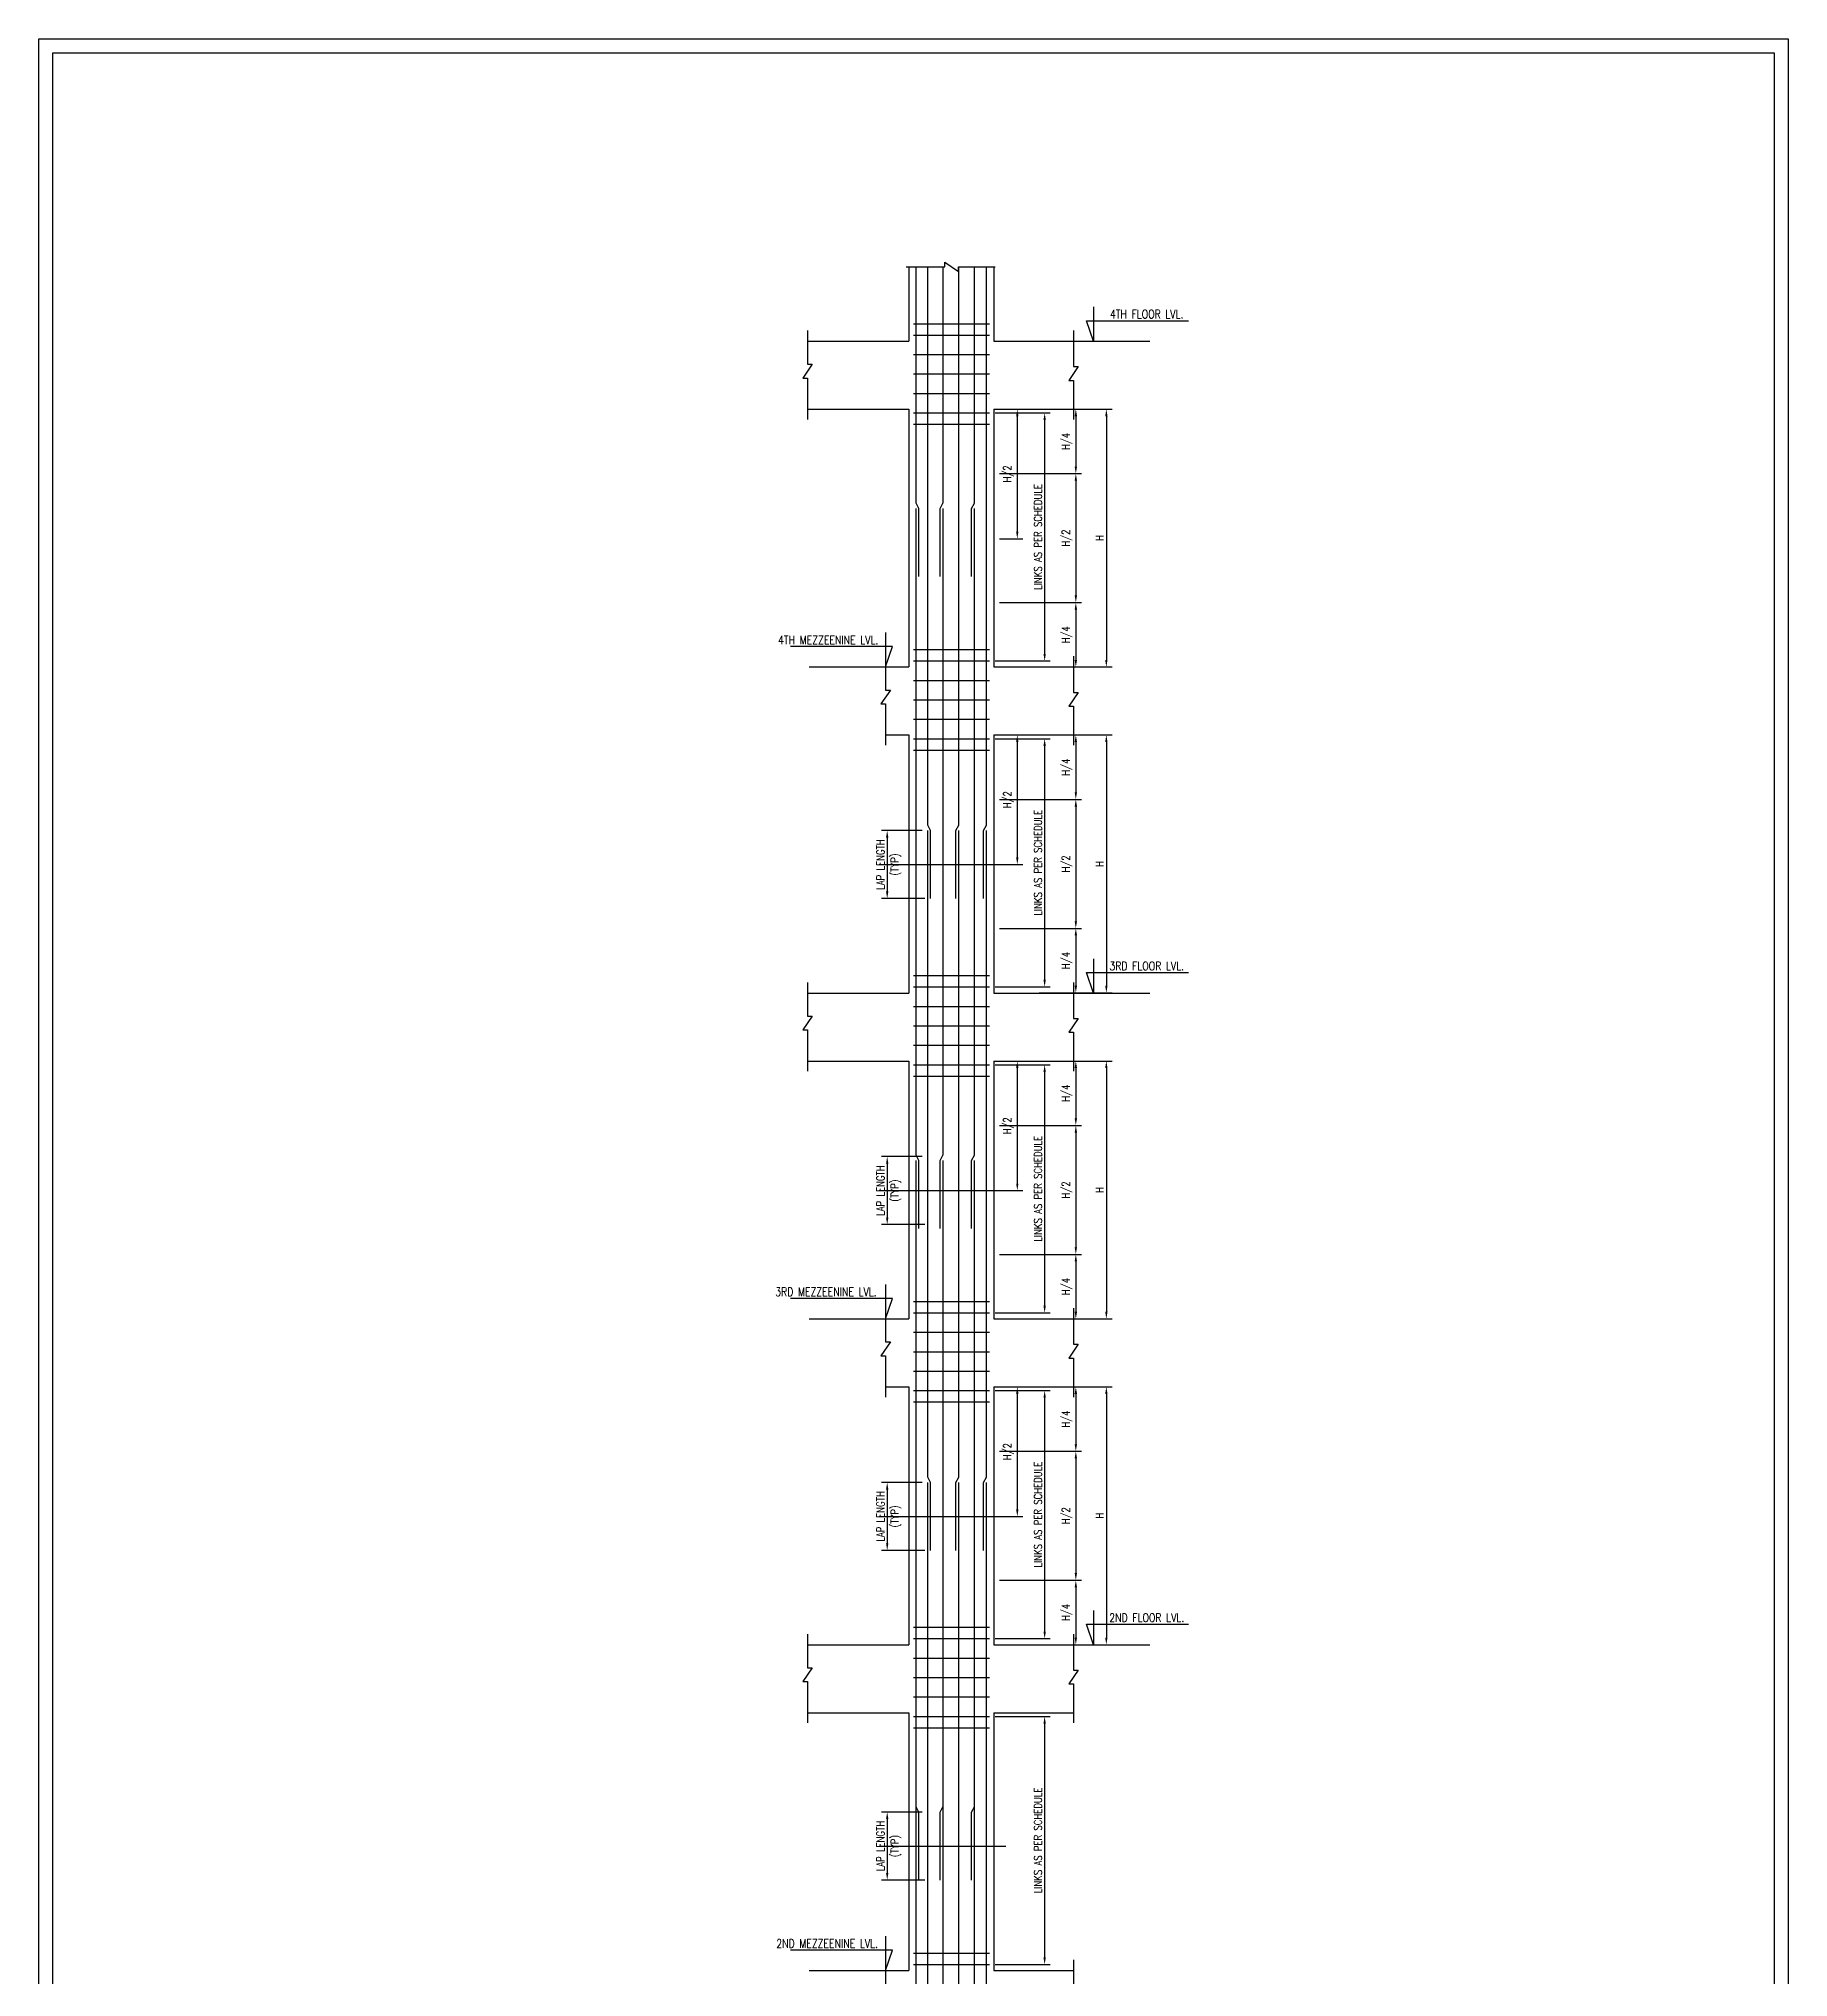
# Model space of a CAD drawing. Extents: x 455722 to 896904, y -439105 to -272741.
# Drawn here: x 835173 to 896904, y -379910 to -311494 of the extents above; entities that cross this region are included whole.
import ezdxf
from ezdxf.enums import TextEntityAlignment as Align
from ezdxf.lldxf.tags import DXFTag

# ---------------------------------------------------------------- set-up
doc = ezdxf.new("R2010")
doc.units = 0
doc.header["$LTSCALE"] = 500
doc.header["$MEASUREMENT"] = 0
doc.layers.get('DEFPOINTS').update_dxf_attribs({"color": 4})
for name, color, linetype in [('CEN', 8, 'CENTER'), ('DIM', 5, 'Continuous'), ('LINK', 2, 'Continuous'), ('S-CONCRET LINE', 4, 'Continuous'), ('S-REINFORCEMENT', 6, 'Continuous'), ('TXT1', 2, 'Continuous')]:
    doc.layers.add(name, color=color, linetype=linetype)
doc.styles.add('ROMAND', font='simplex.shx')
doc.styles.add('ROMANS', font='simplex.shx', dxfattribs={"width": 0.8, "height": 275, "bigfont": 'bigfont.shx'})
tags = doc.linetypes.add('CENTER', pattern=[2, 1.25, -0.25, 0.25, -0.25]).pattern_tags.tags
tags[10:11] = [DXFTag(74, 4), DXFTag(75, 0), DXFTag(340, '0'), DXFTag(46, 1.0), DXFTag(50, 0.0), DXFTag(44, 0.0), DXFTag(45, 0.0)]
tags[8:9] = [DXFTag(74, 4), DXFTag(75, 0), DXFTag(340, '0'), DXFTag(46, 1.0), DXFTag(50, 0.0), DXFTag(44, 0.0), DXFTag(45, 0.0)]
tags[6:7] = [DXFTag(74, 4), DXFTag(75, 0), DXFTag(340, '0'), DXFTag(46, 1.0), DXFTag(50, 0.0), DXFTag(44, 0.0), DXFTag(45, 0.0)]
tags[4:5] = [DXFTag(74, 4), DXFTag(75, 0), DXFTag(340, '0'), DXFTag(46, 1.0), DXFTag(50, 0.0), DXFTag(44, 0.0), DXFTag(45, 0.0)]
doc.dimstyles.new('dim25', dxfattribs={"dimtxt": 250, "dimasz": 250, "dimexe": 200, "dimexo": 200, "dimgap": 100, "dimtad": 1, "dimdec": 0, "dimlfac": 0.25, "dimzin": 0, "dimdsep": 46, "dimtxsty": 'ROMANS', "dimcen": 0, "dimclrd": 5, "dimclre": 5, "dimclrt": 4, "dimadec": 0, "dimazin": 0, "dimtfac": 1, "dimtdec": 0, "dimtix": 1, "dimtofl": 0, "dimtmove": 2, "dimatfit": 3, "dimfxl": 0, "dimtolj": 1, "dimtzin": 0, "dimlwd": -1, "dimlwe": -1, "dimarcsym": 0})

# ---------------------------------------------------------------- blocks, each defined once
blk = doc.blocks.new('*D419')
at = {"layer": 'DEFPOINTS', "color": 0}
for p in [(868718, -370707), (868718, -379460), (870666, -379460)]:
    blk.add_point(p, dxfattribs=at)
at = {"layer": 'DIM', "color": 5}
for p, q in [((868918, -370707), (870866, -370707)), ((870666, -370957), (870666, -379210)), ((868918, -379460), (870866, -379460))]:
    blk.add_line(p, q, dxfattribs=at)
for points in [[(870707, -370957), (870624, -370957), (870666, -370707)], [(870624, -379210), (870707, -379210), (870666, -379460)]]:
    blk.add_solid(points, dxfattribs=at)
at = {"layer": 'DIM', "color": 4, "insert": (870428, -375083), "char_height": 275, "attachment_point": 5, "rotation": 90, "style": 'ROMANS'}
blk.add_mtext('\\A1;LINKS AS PER SCHEDULE', dxfattribs=at)
blk = doc.blocks.new('*D420')
at = {"layer": 'DEFPOINTS', "color": 0}
for p in [(870276, -359073), (870276, -368173), (872843, -368173)]:
    blk.add_point(p, dxfattribs=at)
at = {"layer": 'DIM', "color": 5}
for p, q in [((870476, -359073), (873043, -359073)), ((872843, -359323), (872843, -367923)), ((870476, -368173), (873043, -368173))]:
    blk.add_line(p, q, dxfattribs=at)
for points in [[(872884, -359323), (872801, -359323), (872843, -359073)], [(872801, -367923), (872884, -367923), (872843, -368173)]]:
    blk.add_solid(points, dxfattribs=at)
at = {"layer": 'DIM', "color": 4, "insert": (872605, -363623), "char_height": 275, "attachment_point": 5, "rotation": 90, "style": 'ROMANS'}
blk.add_mtext('\\A1;H', dxfattribs=at)
blk = doc.blocks.new('*D421')
at = {"layer": 'DEFPOINTS', "color": 0}
for p in [(868718, -359207), (868718, -367960), (870666, -367960)]:
    blk.add_point(p, dxfattribs=at)
at = {"layer": 'DIM', "color": 5}
for p, q in [((868918, -359207), (870866, -359207)), ((870666, -359457), (870666, -367710)), ((868918, -367960), (870866, -367960))]:
    blk.add_line(p, q, dxfattribs=at)
for points in [[(870707, -359457), (870624, -359457), (870666, -359207)], [(870624, -367710), (870707, -367710), (870666, -367960)]]:
    blk.add_solid(points, dxfattribs=at)
at = {"layer": 'DIM', "color": 4, "insert": (870428, -363583), "char_height": 275, "attachment_point": 5, "rotation": 90, "style": 'ROMANS'}
blk.add_mtext('\\A1;LINKS AS PER SCHEDULE', dxfattribs=at)
blk = doc.blocks.new('*D422')
at = {"layer": 'DEFPOINTS', "color": 0}
for p in [(868870, -359073), (868870, -363646), (869701, -363646)]:
    blk.add_point(p, dxfattribs=at)
at = {"layer": 'DIM', "color": 5}
for p, q in [((869070, -359073), (869901, -359073)), ((869701, -359323), (869701, -363396)), ((869070, -363646), (869901, -363646))]:
    blk.add_line(p, q, dxfattribs=at)
for points in [[(869742, -359323), (869659, -359323), (869701, -359073)], [(869659, -363396), (869742, -363396), (869701, -363646)]]:
    blk.add_solid(points, dxfattribs=at)
at = {"layer": 'DIM', "color": 4, "insert": (869391, -361360), "char_height": 275, "attachment_point": 5, "rotation": 90, "style": 'ROMANS'}
blk.add_mtext('\\A1;H/2', dxfattribs=at)
blk = doc.blocks.new('*D423')
at = {"layer": 'DEFPOINTS', "color": 0}
for p in [(866542, -362446), (865110, -364846), (866642, -364846)]:
    blk.add_point(p, dxfattribs=at)
at = {"layer": 'DIM', "color": 5}
for p, q in [((866342, -362446), (864910, -362446)), ((865110, -362696), (865110, -364596)), ((866442, -364846), (864910, -364846))]:
    blk.add_line(p, q, dxfattribs=at)
for points in [[(865152, -362696), (865069, -362696), (865110, -362446)], [(865069, -364596), (865152, -364596), (865110, -364846)]]:
    blk.add_solid(points, dxfattribs=at)
at = {"layer": 'DIM', "color": 4, "char_height": 275, "attachment_point": 5, "rotation": 90, "style": 'ROMANS'}
for s, insert in [('\\A1;LAP LENGTH', (864873, -363646)), ('(TYP)', (865420, -363646))]:
    blk.add_mtext(s, dxfattribs=dict(at, insert=insert))
blk = doc.blocks.new('*D424')
at = {"layer": 'DEFPOINTS', "color": 0}
for p in [(871071, -359073), (868870, -361348), (871766, -361348)]:
    blk.add_point(p, dxfattribs=at)
at = {"layer": 'DIM', "color": 5}
for p, q in [((871271, -359073), (871966, -359073)), ((871766, -359323), (871766, -361098)), ((869070, -361348), (871966, -361348))]:
    blk.add_line(p, q, dxfattribs=at)
for points in [[(871808, -359323), (871725, -359323), (871766, -359073)], [(871725, -361098), (871808, -361098), (871766, -361348)]]:
    blk.add_solid(points, dxfattribs=at)
at = {"layer": 'DIM', "color": 4, "insert": (871457, -360211), "char_height": 275, "attachment_point": 5, "rotation": 90, "style": 'ROMANS'}
blk.add_mtext('\\A1;H/4', dxfattribs=at)
blk = doc.blocks.new('*D425')
at = {"layer": 'DEFPOINTS', "color": 0}
for p in [(868870, -361348), (868870, -365898), (871766, -365898)]:
    blk.add_point(p, dxfattribs=at)
at = {"layer": 'DIM', "color": 5}
for p, q in [((869070, -361348), (871966, -361348)), ((871766, -361598), (871766, -365648)), ((869070, -365898), (871966, -365898))]:
    blk.add_line(p, q, dxfattribs=at)
for points in [[(871808, -361598), (871725, -361598), (871766, -361348)], [(871725, -365648), (871808, -365648), (871766, -365898)]]:
    blk.add_solid(points, dxfattribs=at)
at = {"layer": 'DIM', "color": 4, "insert": (871457, -363623), "char_height": 275, "attachment_point": 5, "rotation": 90, "style": 'ROMANS'}
blk.add_mtext('\\A1;H/2', dxfattribs=at)
blk = doc.blocks.new('*D426')
at = {"layer": 'DEFPOINTS', "color": 0}
for p in [(868870, -365898), (871224, -368173), (871766, -368173)]:
    blk.add_point(p, dxfattribs=at)
at = {"layer": 'DIM', "color": 5}
for p, q in [((869070, -365898), (871966, -365898)), ((871766, -366148), (871766, -367923)), ((871424, -368173), (871966, -368173))]:
    blk.add_line(p, q, dxfattribs=at)
for points in [[(871808, -366148), (871725, -366148), (871766, -365898)], [(871725, -367923), (871808, -367923), (871766, -368173)]]:
    blk.add_solid(points, dxfattribs=at)
at = {"layer": 'DIM', "color": 4, "insert": (871457, -367036), "char_height": 275, "attachment_point": 5, "rotation": 90, "style": 'ROMANS'}
blk.add_mtext('\\A1;H/4', dxfattribs=at)
blk = doc.blocks.new('*D427')
at = {"layer": 'DEFPOINTS', "color": 0}
for p in [(870276, -347573), (870276, -356673), (872843, -356673)]:
    blk.add_point(p, dxfattribs=at)
at = {"layer": 'DIM', "color": 5}
for p, q in [((870476, -347573), (873043, -347573)), ((872843, -347823), (872843, -356423)), ((870476, -356673), (873043, -356673))]:
    blk.add_line(p, q, dxfattribs=at)
for points in [[(872884, -347823), (872801, -347823), (872843, -347573)], [(872801, -356423), (872884, -356423), (872843, -356673)]]:
    blk.add_solid(points, dxfattribs=at)
at = {"layer": 'DIM', "color": 4, "insert": (872605, -352123), "char_height": 275, "attachment_point": 5, "rotation": 90, "style": 'ROMANS'}
blk.add_mtext('\\A1;H', dxfattribs=at)
blk = doc.blocks.new('*D428')
at = {"layer": 'DEFPOINTS', "color": 0}
for p in [(868718, -347707), (868718, -356460), (870666, -356460)]:
    blk.add_point(p, dxfattribs=at)
at = {"layer": 'DIM', "color": 5}
for p, q in [((868918, -347707), (870866, -347707)), ((870666, -347957), (870666, -356210)), ((868918, -356460), (870866, -356460))]:
    blk.add_line(p, q, dxfattribs=at)
for points in [[(870707, -347957), (870624, -347957), (870666, -347707)], [(870624, -356210), (870707, -356210), (870666, -356460)]]:
    blk.add_solid(points, dxfattribs=at)
at = {"layer": 'DIM', "color": 4, "insert": (870428, -352083), "char_height": 275, "attachment_point": 5, "rotation": 90, "style": 'ROMANS'}
blk.add_mtext('\\A1;LINKS AS PER SCHEDULE', dxfattribs=at)
blk = doc.blocks.new('*D429')
at = {"layer": 'DEFPOINTS', "color": 0}
for p in [(868870, -347573), (868870, -352146), (869701, -352146)]:
    blk.add_point(p, dxfattribs=at)
at = {"layer": 'DIM', "color": 5}
for p, q in [((869070, -347573), (869901, -347573)), ((869701, -347823), (869701, -351896)), ((869070, -352146), (869901, -352146))]:
    blk.add_line(p, q, dxfattribs=at)
for points in [[(869742, -347823), (869659, -347823), (869701, -347573)], [(869659, -351896), (869742, -351896), (869701, -352146)]]:
    blk.add_solid(points, dxfattribs=at)
at = {"layer": 'DIM', "color": 4, "insert": (869391, -349860), "char_height": 275, "attachment_point": 5, "rotation": 90, "style": 'ROMANS'}
blk.add_mtext('\\A1;H/2', dxfattribs=at)
blk = doc.blocks.new('*D430')
at = {"layer": 'DEFPOINTS', "color": 0}
for p in [(866542, -350946), (865110, -353346), (866642, -353346)]:
    blk.add_point(p, dxfattribs=at)
at = {"layer": 'DIM', "color": 5}
for p, q in [((866342, -350946), (864910, -350946)), ((865110, -351196), (865110, -353096)), ((866442, -353346), (864910, -353346))]:
    blk.add_line(p, q, dxfattribs=at)
for points in [[(865152, -351196), (865069, -351196), (865110, -350946)], [(865069, -353096), (865152, -353096), (865110, -353346)]]:
    blk.add_solid(points, dxfattribs=at)
at = {"layer": 'DIM', "color": 4, "char_height": 275, "attachment_point": 5, "rotation": 90, "style": 'ROMANS'}
for s, insert in [('\\A1;LAP LENGTH', (864873, -352146)), ('(TYP)', (865420, -352146))]:
    blk.add_mtext(s, dxfattribs=dict(at, insert=insert))
blk = doc.blocks.new('*D431')
at = {"layer": 'DEFPOINTS', "color": 0}
for p in [(871071, -347573), (868870, -349848), (871766, -349848)]:
    blk.add_point(p, dxfattribs=at)
at = {"layer": 'DIM', "color": 5}
for p, q in [((871271, -347573), (871966, -347573)), ((871766, -347823), (871766, -349598)), ((869070, -349848), (871966, -349848))]:
    blk.add_line(p, q, dxfattribs=at)
for points in [[(871808, -347823), (871725, -347823), (871766, -347573)], [(871725, -349598), (871808, -349598), (871766, -349848)]]:
    blk.add_solid(points, dxfattribs=at)
at = {"layer": 'DIM', "color": 4, "insert": (871457, -348711), "char_height": 275, "attachment_point": 5, "rotation": 90, "style": 'ROMANS'}
blk.add_mtext('\\A1;H/4', dxfattribs=at)
blk = doc.blocks.new('*D432')
at = {"layer": 'DEFPOINTS', "color": 0}
for p in [(868870, -349848), (868870, -354398), (871766, -354398)]:
    blk.add_point(p, dxfattribs=at)
at = {"layer": 'DIM', "color": 5}
for p, q in [((869070, -349848), (871966, -349848)), ((871766, -350098), (871766, -354148)), ((869070, -354398), (871966, -354398))]:
    blk.add_line(p, q, dxfattribs=at)
for points in [[(871808, -350098), (871725, -350098), (871766, -349848)], [(871725, -354148), (871808, -354148), (871766, -354398)]]:
    blk.add_solid(points, dxfattribs=at)
at = {"layer": 'DIM', "color": 4, "insert": (871457, -352123), "char_height": 275, "attachment_point": 5, "rotation": 90, "style": 'ROMANS'}
blk.add_mtext('\\A1;H/2', dxfattribs=at)
blk = doc.blocks.new('*D433')
at = {"layer": 'DEFPOINTS', "color": 0}
for p in [(868870, -354398), (871224, -356673), (871766, -356673)]:
    blk.add_point(p, dxfattribs=at)
at = {"layer": 'DIM', "color": 5}
for p, q in [((869070, -354398), (871966, -354398)), ((871766, -354648), (871766, -356423)), ((871424, -356673), (871966, -356673))]:
    blk.add_line(p, q, dxfattribs=at)
for points in [[(871808, -354648), (871725, -354648), (871766, -354398)], [(871725, -356423), (871808, -356423), (871766, -356673)]]:
    blk.add_solid(points, dxfattribs=at)
at = {"layer": 'DIM', "color": 4, "insert": (871457, -355536), "char_height": 275, "attachment_point": 5, "rotation": 90, "style": 'ROMANS'}
blk.add_mtext('\\A1;H/4', dxfattribs=at)
blk = doc.blocks.new('*D434')
at = {"layer": 'DEFPOINTS', "color": 0}
for p in [(870276, -336066), (870276, -345166), (872843, -345166)]:
    blk.add_point(p, dxfattribs=at)
at = {"layer": 'DIM', "color": 5}
for p, q in [((870476, -336066), (873043, -336066)), ((872843, -336316), (872843, -344916)), ((870476, -345166), (873043, -345166))]:
    blk.add_line(p, q, dxfattribs=at)
for points in [[(872884, -336316), (872801, -336316), (872843, -336066)], [(872801, -344916), (872884, -344916), (872843, -345166)]]:
    blk.add_solid(points, dxfattribs=at)
at = {"layer": 'DIM', "color": 4, "insert": (872605, -340616), "char_height": 275, "attachment_point": 5, "rotation": 90, "style": 'ROMANS'}
blk.add_mtext('\\A1;H', dxfattribs=at)
blk = doc.blocks.new('*D435')
at = {"layer": 'DEFPOINTS', "color": 0}
for p in [(868718, -336200), (868718, -344953), (870666, -344953)]:
    blk.add_point(p, dxfattribs=at)
at = {"layer": 'DIM', "color": 5}
for p, q in [((868918, -336200), (870866, -336200)), ((870666, -336450), (870666, -344703)), ((868918, -344953), (870866, -344953))]:
    blk.add_line(p, q, dxfattribs=at)
for points in [[(870707, -336450), (870624, -336450), (870666, -336200)], [(870624, -344703), (870707, -344703), (870666, -344953)]]:
    blk.add_solid(points, dxfattribs=at)
at = {"layer": 'DIM', "color": 4, "insert": (870428, -340576), "char_height": 275, "attachment_point": 5, "rotation": 90, "style": 'ROMANS'}
blk.add_mtext('\\A1;LINKS AS PER SCHEDULE', dxfattribs=at)
blk = doc.blocks.new('*D436')
at = {"layer": 'DEFPOINTS', "color": 0}
for p in [(868870, -336066), (868870, -340638), (869701, -340638)]:
    blk.add_point(p, dxfattribs=at)
at = {"layer": 'DIM', "color": 5}
for p, q in [((869070, -336066), (869901, -336066)), ((869701, -336316), (869701, -340388)), ((869070, -340638), (869901, -340638))]:
    blk.add_line(p, q, dxfattribs=at)
for points in [[(869742, -336316), (869659, -336316), (869701, -336066)], [(869659, -340388), (869742, -340388), (869701, -340638)]]:
    blk.add_solid(points, dxfattribs=at)
at = {"layer": 'DIM', "color": 4, "insert": (869391, -338352), "char_height": 275, "attachment_point": 5, "rotation": 90, "style": 'ROMANS'}
blk.add_mtext('\\A1;H/2', dxfattribs=at)
blk = doc.blocks.new('*D437')
at = {"layer": 'DEFPOINTS', "color": 0}
for p in [(866542, -339438), (865110, -341838), (866642, -341838)]:
    blk.add_point(p, dxfattribs=at)
at = {"layer": 'DIM', "color": 5}
for p, q in [((866342, -339438), (864910, -339438)), ((865110, -339688), (865110, -341588)), ((866442, -341838), (864910, -341838))]:
    blk.add_line(p, q, dxfattribs=at)
for points in [[(865152, -339688), (865069, -339688), (865110, -339438)], [(865069, -341588), (865152, -341588), (865110, -341838)]]:
    blk.add_solid(points, dxfattribs=at)
at = {"layer": 'DIM', "color": 4, "char_height": 275, "attachment_point": 5, "rotation": 90, "style": 'ROMANS'}
for s, insert in [('\\A1;LAP LENGTH', (864873, -340638)), ('(TYP)', (865420, -340638))]:
    blk.add_mtext(s, dxfattribs=dict(at, insert=insert))
blk = doc.blocks.new('*D438')
at = {"layer": 'DEFPOINTS', "color": 0}
for p in [(871071, -336066), (868870, -338341), (871766, -338341)]:
    blk.add_point(p, dxfattribs=at)
at = {"layer": 'DIM', "color": 5}
for p, q in [((871271, -336066), (871966, -336066)), ((871766, -336316), (871766, -338091)), ((869070, -338341), (871966, -338341))]:
    blk.add_line(p, q, dxfattribs=at)
for points in [[(871808, -336316), (871725, -336316), (871766, -336066)], [(871725, -338091), (871808, -338091), (871766, -338341)]]:
    blk.add_solid(points, dxfattribs=at)
at = {"layer": 'DIM', "color": 4, "insert": (871457, -337204), "char_height": 275, "attachment_point": 5, "rotation": 90, "style": 'ROMANS'}
blk.add_mtext('\\A1;H/4', dxfattribs=at)
blk = doc.blocks.new('*D439')
at = {"layer": 'DEFPOINTS', "color": 0}
for p in [(868870, -338341), (868870, -342891), (871766, -342891)]:
    blk.add_point(p, dxfattribs=at)
at = {"layer": 'DIM', "color": 5}
for p, q in [((869070, -338341), (871966, -338341)), ((871766, -338591), (871766, -342641)), ((869070, -342891), (871966, -342891))]:
    blk.add_line(p, q, dxfattribs=at)
for points in [[(871808, -338591), (871725, -338591), (871766, -338341)], [(871725, -342641), (871808, -342641), (871766, -342891)]]:
    blk.add_solid(points, dxfattribs=at)
at = {"layer": 'DIM', "color": 4, "insert": (871457, -340616), "char_height": 275, "attachment_point": 5, "rotation": 90, "style": 'ROMANS'}
blk.add_mtext('\\A1;H/2', dxfattribs=at)
blk = doc.blocks.new('*D440')
at = {"layer": 'DEFPOINTS', "color": 0}
for p in [(868870, -342891), (871224, -345166), (871766, -345166)]:
    blk.add_point(p, dxfattribs=at)
at = {"layer": 'DIM', "color": 5}
for p, q in [((869070, -342891), (871966, -342891)), ((871766, -343141), (871766, -344916)), ((871424, -345166), (871966, -345166))]:
    blk.add_line(p, q, dxfattribs=at)
for points in [[(871808, -343141), (871725, -343141), (871766, -342891)], [(871725, -344916), (871808, -344916), (871766, -345166)]]:
    blk.add_solid(points, dxfattribs=at)
at = {"layer": 'DIM', "color": 4, "insert": (871457, -344029), "char_height": 275, "attachment_point": 5, "rotation": 90, "style": 'ROMANS'}
blk.add_mtext('\\A1;H/4', dxfattribs=at)
blk = doc.blocks.new('*D441')
at = {"layer": 'DEFPOINTS', "color": 0}
for p in [(870276, -324566), (870276, -333666), (872843, -333666)]:
    blk.add_point(p, dxfattribs=at)
at = {"layer": 'DIM', "color": 5}
for p, q in [((870476, -324566), (873043, -324566)), ((872843, -324816), (872843, -333416)), ((870476, -333666), (873043, -333666))]:
    blk.add_line(p, q, dxfattribs=at)
for points in [[(872884, -324816), (872801, -324816), (872843, -324566)], [(872801, -333416), (872884, -333416), (872843, -333666)]]:
    blk.add_solid(points, dxfattribs=at)
at = {"layer": 'DIM', "color": 4, "insert": (872605, -329116), "char_height": 275, "attachment_point": 5, "rotation": 90, "style": 'ROMANS'}
blk.add_mtext('\\A1;H', dxfattribs=at)
blk = doc.blocks.new('*D442')
at = {"layer": 'DEFPOINTS', "color": 0}
for p in [(868718, -324700), (868718, -333453), (870666, -333453)]:
    blk.add_point(p, dxfattribs=at)
at = {"layer": 'DIM', "color": 5}
for p, q in [((868918, -324700), (870866, -324700)), ((870666, -324950), (870666, -333203)), ((868918, -333453), (870866, -333453))]:
    blk.add_line(p, q, dxfattribs=at)
for points in [[(870707, -324950), (870624, -324950), (870666, -324700)], [(870624, -333203), (870707, -333203), (870666, -333453)]]:
    blk.add_solid(points, dxfattribs=at)
at = {"layer": 'DIM', "color": 4, "insert": (870428, -329076), "char_height": 275, "attachment_point": 5, "rotation": 90, "style": 'ROMANS'}
blk.add_mtext('\\A1;LINKS AS PER SCHEDULE', dxfattribs=at)
blk = doc.blocks.new('*D443')
at = {"layer": 'DEFPOINTS', "color": 0}
for p in [(868870, -324566), (868870, -329138), (869701, -329138)]:
    blk.add_point(p, dxfattribs=at)
at = {"layer": 'DIM', "color": 5}
for p, q in [((869070, -324566), (869901, -324566)), ((869701, -324816), (869701, -328888)), ((869070, -329138), (869901, -329138))]:
    blk.add_line(p, q, dxfattribs=at)
for points in [[(869742, -324816), (869659, -324816), (869701, -324566)], [(869659, -328888), (869742, -328888), (869701, -329138)]]:
    blk.add_solid(points, dxfattribs=at)
at = {"layer": 'DIM', "color": 4, "insert": (869391, -326852), "char_height": 275, "attachment_point": 5, "rotation": 90, "style": 'ROMANS'}
blk.add_mtext('\\A1;H/2', dxfattribs=at)
blk = doc.blocks.new('*D444')
at = {"layer": 'DEFPOINTS', "color": 0}
for p in [(871071, -324566), (868870, -326841), (871766, -326841)]:
    blk.add_point(p, dxfattribs=at)
at = {"layer": 'DIM', "color": 5}
for p, q in [((871271, -324566), (871966, -324566)), ((871766, -324816), (871766, -326591)), ((869070, -326841), (871966, -326841))]:
    blk.add_line(p, q, dxfattribs=at)
for points in [[(871808, -324816), (871725, -324816), (871766, -324566)], [(871725, -326591), (871808, -326591), (871766, -326841)]]:
    blk.add_solid(points, dxfattribs=at)
at = {"layer": 'DIM', "color": 4, "insert": (871457, -325704), "char_height": 275, "attachment_point": 5, "rotation": 90, "style": 'ROMANS'}
blk.add_mtext('\\A1;H/4', dxfattribs=at)
blk = doc.blocks.new('*D445')
at = {"layer": 'DEFPOINTS', "color": 0}
for p in [(868870, -326841), (868870, -331391), (871766, -331391)]:
    blk.add_point(p, dxfattribs=at)
at = {"layer": 'DIM', "color": 5}
for p, q in [((869070, -326841), (871966, -326841)), ((871766, -327091), (871766, -331141)), ((869070, -331391), (871966, -331391))]:
    blk.add_line(p, q, dxfattribs=at)
for points in [[(871808, -327091), (871725, -327091), (871766, -326841)], [(871725, -331141), (871808, -331141), (871766, -331391)]]:
    blk.add_solid(points, dxfattribs=at)
at = {"layer": 'DIM', "color": 4, "insert": (871457, -329116), "char_height": 275, "attachment_point": 5, "rotation": 90, "style": 'ROMANS'}
blk.add_mtext('\\A1;H/2', dxfattribs=at)
blk = doc.blocks.new('*D446')
at = {"layer": 'DEFPOINTS', "color": 0}
for p in [(868870, -331391), (871224, -333666), (871766, -333666)]:
    blk.add_point(p, dxfattribs=at)
at = {"layer": 'DIM', "color": 5}
for p, q in [((869070, -331391), (871966, -331391)), ((871766, -331641), (871766, -333416)), ((871424, -333666), (871966, -333666))]:
    blk.add_line(p, q, dxfattribs=at)
for points in [[(871808, -331641), (871725, -331641), (871766, -331391)], [(871725, -333416), (871808, -333416), (871766, -333666)]]:
    blk.add_solid(points, dxfattribs=at)
at = {"layer": 'DIM', "color": 4, "insert": (871457, -332529), "char_height": 275, "attachment_point": 5, "rotation": 90, "style": 'ROMANS'}
blk.add_mtext('\\A1;H/4', dxfattribs=at)
blk = doc.blocks.new('*D447')
at = {"layer": 'DEFPOINTS', "color": 0}
for p in [(866542, -374079), (865110, -376479), (866642, -376479)]:
    blk.add_point(p, dxfattribs=at)
at = {"layer": 'DIM', "color": 5}
for p, q in [((866342, -374079), (864910, -374079)), ((865110, -374329), (865110, -376229)), ((866442, -376479), (864910, -376479))]:
    blk.add_line(p, q, dxfattribs=at)
for points in [[(865152, -374329), (865069, -374329), (865110, -374079)], [(865069, -376229), (865152, -376229), (865110, -376479)]]:
    blk.add_solid(points, dxfattribs=at)
at = {"layer": 'DIM', "color": 4, "char_height": 275, "attachment_point": 5, "rotation": 90, "style": 'ROMANS'}
for s, insert in [('\\A1;LAP LENGTH', (864873, -375279)), ('(TYP)', (865420, -375279))]:
    blk.add_mtext(s, dxfattribs=dict(at, insert=insert))

msp = doc.modelspace()

# ---------------------------------------------------------------- linework, layer by layer
at = {"color": 1}
for points in [[(835172.5, -311494), (896903.5, -311494), (896903.5, -439104.5), (835172.5, -439104.5)], [(835672.5, -311994), (896403.5, -311994), (896403.5, -438604.5), (835672.5, -438604.5)]]:
    msp.add_lwpolyline(points, close=True, dxfattribs=at)
at = {"layer": 'CEN'}
for p, q in [((864825.503, -340638.389), (869295.503, -340638.389)), ((864825.503, -352145.631), (869295.503, -352145.631)), ((864825.503, -363645.631), (869295.503, -363645.631)), ((864825.503, -375279.015), (869295.503, -375279.015))]:
    msp.add_line(p, q, dxfattribs=at)
at = {"layer": 'DIM', "color": 3, "linetype": 'Continuous'}
for p, q in [((871681.302, -322166.139), (874379.501, -322166.139)), ((862356.317, -333666.139), (865054.517, -333666.139)), ((871681.302, -345173.381), (874379.501, -345173.381)), ((862356.317, -356673.381), (865054.517, -356673.381)), ((871681.302, -368173.381), (874379.501, -368173.381)), ((862356.317, -379673.381), (865054.517, -379673.381))]:
    msp.add_line(p, q, dxfattribs=at)
at = {"layer": 'DIM'}
msp.add_lwpolyline([(865782.844, -319547.357), (867140.807, -319547.357), (867140.807, -319380.993), (867627.624, -319713.721), (867627.624, -319547.357), (868921.532, -319547.357)], dxfattribs=at)
at = {"layer": 'DIM', "color": 8}
for points in [[(862298.728, -321789.174), (862298.728, -322982.232), (862465.092, -322982.232), (862132.363, -323469.048), (862298.728, -323469.048), (862298.728, -324927.862)], [(871681.302, -321789.174), (871681.302, -323064.685), (871847.666, -323064.685), (871514.937, -323551.502), (871681.302, -323551.502), (871681.302, -324927.862)], [(865054.517, -333289.174), (865054.517, -334482.232), (865220.881, -334482.232), (864888.153, -334969.048), (865054.517, -334969.048), (865054.517, -336427.862)], [(871681.302, -333289.174), (871681.302, -334564.685), (871847.666, -334564.685), (871514.937, -335051.502), (871681.302, -335051.502), (871681.302, -336427.862)], [(862298.728, -344796.417), (862298.728, -345989.474), (862465.092, -345989.474), (862132.363, -346476.291), (862298.728, -346476.291), (862298.728, -347935.104)], [(871681.302, -344796.417), (871681.302, -346071.927), (871847.666, -346071.927), (871514.937, -346558.744), (871681.302, -346558.744), (871681.302, -347935.104)], [(865054.517, -356296.417), (865054.517, -357489.474), (865220.881, -357489.474), (864888.153, -357976.291), (865054.517, -357976.291), (865054.517, -359435.104)], [(871681.302, -356296.417), (871681.302, -357571.927), (871847.666, -357571.927), (871514.937, -358058.744), (871681.302, -358058.744), (871681.302, -359435.104)], [(862298.728, -367796.417), (862298.728, -368989.474), (862465.092, -368989.474), (862132.363, -369476.291), (862298.728, -369476.291), (862298.728, -370935.104)], [(871681.302, -367796.417), (871681.302, -369071.927), (871847.666, -369071.927), (871514.937, -369558.744), (871681.302, -369558.744), (871681.302, -370935.104)], [(865054.517, -379296.417), (865054.517, -380489.474), (865220.881, -380489.474), (864888.153, -380976.291), (865054.517, -380976.291), (865054.517, -382435.104)], [(871681.302, -379296.417), (871681.302, -380571.927), (871847.666, -380571.927), (871514.937, -381058.744), (871681.302, -381058.744), (871681.302, -382435.104)]]:
    msp.add_lwpolyline(points, dxfattribs=at)
at = {"layer": 'LINK'}
for p, q in [((866037.377, -321552.977), (868717.923, -321552.977)), ((866037.377, -321952.977), (868717.923, -321952.977)), ((866037.377, -322638.977), (868717.923, -322638.977)), ((866037.377, -323324.977), (868717.923, -323324.977)), ((866037.377, -324010.977), (868717.923, -324010.977)), ((866037.377, -324699.523), (868717.923, -324699.523)), ((866037.377, -325099.523), (868717.923, -325099.523)), ((866037.377, -333052.977), (868717.923, -333052.977)), ((866037.377, -333452.977), (868717.923, -333452.977)), ((866037.377, -334138.977), (868717.923, -334138.977)), ((866037.377, -334824.977), (868717.923, -334824.977)), ((866037.377, -335510.977), (868717.923, -335510.977)), ((866037.377, -336199.523), (868717.923, -336199.523)), ((866037.377, -336599.523), (868717.923, -336599.523)), ((866037.377, -344560.219), (868717.923, -344560.219)), ((866037.377, -344960.219), (868717.923, -344960.219)), ((866037.377, -345646.219), (868717.923, -345646.219)), ((866037.377, -346332.219), (868717.923, -346332.219)), ((866037.377, -347018.219), (868717.923, -347018.219)), ((866037.377, -347706.765), (868717.923, -347706.765)), ((866037.377, -348106.765), (868717.923, -348106.765)), ((866037.377, -356060.219), (868717.923, -356060.219)), ((866037.377, -356460.219), (868717.923, -356460.219)), ((866037.377, -357146.219), (868717.923, -357146.219)), ((866037.377, -357832.219), (868717.923, -357832.219)), ((866037.377, -358518.219), (868717.923, -358518.219)), ((866037.377, -359206.765), (868717.923, -359206.765)), ((866037.377, -359606.765), (868717.923, -359606.765)), ((866037.377, -367560.219), (868717.923, -367560.219)), ((866037.377, -367960.219), (868717.923, -367960.219)), ((866037.377, -368646.219), (868717.923, -368646.219)), ((866037.377, -369332.219), (868717.923, -369332.219)), ((866037.377, -370018.219), (868717.923, -370018.219)), ((866037.377, -370706.765), (868717.923, -370706.765)), ((866037.377, -371106.765), (868717.923, -371106.765)), ((866037.377, -379060.219), (868717.923, -379060.219)), ((866037.377, -379460.219), (868717.923, -379460.219))]:
    msp.add_line(p, q, dxfattribs=at)
at = {"layer": 'S-CONCRET LINE', "color": 130, "linetype": 'Continuous'}
for p, q in [((865870.114, -319540.115), (865870.114, -322166.139)), ((868870.114, -319540.115), (868870.114, -322166.139)), ((862298.728, -322166.139), (865870.114, -322166.139)), ((868870.114, -322166.139), (871681.302, -322166.139)), ((862298.728, -324566.139), (865870.114, -324566.139)), ((865870.114, -324566.139), (865870.114, -331047.357)), ((868870.114, -324566.139), (868870.114, -331047.357)), ((868870.114, -324566.139), (871681.302, -324566.139)), ((865870.114, -331040.115), (865870.114, -333666.139)), ((868870.114, -331040.115), (868870.114, -333666.139)), ((865054.517, -333666.139), (865870.114, -333666.139)), ((868870.114, -333666.139), (871681.302, -333666.139)), ((865054.517, -336066.139), (865870.114, -336066.139)), ((865870.114, -336066.139), (865870.114, -345173.381)), ((868870.114, -336066.139), (868870.114, -345173.381)), ((868870.114, -336066.139), (871681.302, -336066.139)), ((862298.728, -345173.381), (865870.114, -345173.381)), ((868870.114, -345173.381), (871681.302, -345173.381)), ((862298.728, -347573.381), (865870.114, -347573.381)), ((865870.114, -347573.381), (865870.114, -354054.599)), ((868870.114, -347573.381), (868870.114, -354054.599)), ((868870.114, -347573.381), (871681.302, -347573.381)), ((865870.114, -354047.357), (865870.114, -356673.381)), ((868870.114, -354047.357), (868870.114, -356673.381)), ((865054.517, -356673.381), (865870.114, -356673.381)), ((868870.114, -356673.381), (871681.302, -356673.381)), ((865054.517, -359073.381), (865870.114, -359073.381)), ((865870.114, -359073.381), (865870.114, -368173.381)), ((868870.114, -359073.381), (868870.114, -368173.381)), ((868870.114, -359073.381), (871681.302, -359073.381)), ((862298.728, -368173.381), (865870.114, -368173.381)), ((868870.114, -368173.381), (871681.302, -368173.381)), ((862298.728, -370573.381), (865870.114, -370573.381)), ((865870.114, -370573.381), (865870.114, -379673.381)), ((868870.114, -370573.381), (868870.114, -379673.381)), ((868870.114, -370573.381), (871681.302, -370573.381)), ((865054.517, -379673.381), (865870.114, -379673.381)), ((868870.114, -379673.381), (871681.302, -379673.381))]:
    msp.add_line(p, q, dxfattribs=at)
at = {"layer": 'S-REINFORCEMENT'}
for p, q in [((866130.114, -327885.773), (866130.114, -319540.115)), ((866541.89, -339252.389), (866541.89, -319540.115)), ((867080.308, -327885.773), (867080.308, -319540.115)), ((867635.134, -339252.389), (867635.134, -319540.115)), ((868187.746, -327885.773), (868187.746, -319540.115)), ((868610.114, -339252.389), (868610.114, -319540.115)), ((866230.114, -328071.773), (866130.114, -327885.773)), ((866130.114, -350893.015), (866130.114, -328071.773)), ((866230.114, -330471.773), (866230.114, -328071.773)), ((866974.574, -328071.773), (867074.574, -327885.773)), ((866974.574, -330471.773), (866974.574, -328071.773)), ((867080.308, -350893.015), (867080.308, -328071.773)), ((868087.746, -328071.773), (868187.746, -327885.773)), ((868087.746, -330471.773), (868087.746, -328071.773)), ((868187.746, -350893.015), (868187.746, -328071.773)), ((866641.89, -339438.389), (866541.89, -339252.389)), ((867535.134, -339438.389), (867635.134, -339252.389)), ((868510.114, -339438.389), (868610.114, -339252.389)), ((866541.89, -362259.631), (866541.89, -339438.389)), ((866641.89, -341838.389), (866641.89, -339438.389)), ((867535.134, -341838.389), (867535.134, -339438.389)), ((867635.134, -362259.631), (867635.134, -339438.389)), ((868510.114, -341838.389), (868510.114, -339438.389)), ((868610.114, -362259.631), (868610.114, -339438.389)), ((866230.114, -351079.015), (866130.114, -350893.015)), ((866974.574, -351079.015), (867074.574, -350893.015)), ((868087.746, -351079.015), (868187.746, -350893.015)), ((866130.114, -396759.631), (866130.114, -351079.015)), ((866230.114, -353479.015), (866230.114, -351079.015)), ((866974.574, -353479.015), (866974.574, -351079.015)), ((867080.308, -396759.631), (867080.308, -351079.015)), ((868087.746, -353479.015), (868087.746, -351079.015)), ((868187.746, -396759.631), (868187.746, -351079.015)), ((866641.89, -362445.631), (866541.89, -362259.631)), ((866541.89, -385259.631), (866541.89, -362445.631)), ((866641.89, -364845.631), (866641.89, -362445.631)), ((867535.134, -362445.631), (867635.134, -362259.631)), ((867535.134, -364845.631), (867535.134, -362445.631)), ((867635.134, -385259.631), (867635.134, -362445.631)), ((868510.114, -362445.631), (868610.114, -362259.631)), ((868510.114, -364845.631), (868510.114, -362445.631)), ((868610.114, -385259.631), (868610.114, -362445.631)), ((866230.114, -374079.015), (866130.114, -373893.015)), ((866230.114, -376479.015), (866230.114, -374079.015)), ((866974.574, -374079.015), (867074.574, -373893.015)), ((866974.574, -376479.015), (866974.574, -374079.015)), ((868087.746, -374079.015), (868187.746, -373893.015)), ((868087.746, -376479.015), (868087.746, -374079.015))]:
    msp.add_line(p, q, dxfattribs=at)
at = {"layer": 'TXT1'}
for points in [[(872387.854, -320953.904), (872387.854, -322166.139), (872142.308, -321444.429), (875742.782, -321444.429)], [(865054.517, -332453.904), (865054.517, -333666.139), (865300.062, -332944.429), (861699.588, -332944.429)], [(872387.854, -343961.146), (872387.854, -345173.381), (872142.308, -344451.671), (875742.782, -344451.671)], [(865054.517, -355461.146), (865054.517, -356673.381), (865300.062, -355951.671), (861699.588, -355951.671)], [(872387.854, -366961.146), (872387.854, -368173.381), (872142.308, -367451.671), (875742.782, -367451.671)], [(865054.517, -378461.146), (865054.517, -379673.381), (865300.062, -378951.671), (861699.588, -378951.671)]]:
    msp.add_lwpolyline(points, dxfattribs=at)

# ---------------------------------------------------------------- texts
at = {"layer": 'TXT1', "style": 'ROMAND', "width": 0.8}
for s, p in [('4TH FLOOR LVL.', (874267.753, -321362.094)), ('4TH MEZZEENINE LVL.', (863029.769, -332862.094)), ('3RD FLOOR LVL.', (874267.753, -344369.336)), ('3RD MEZZEENINE LVL.', (862948.269, -355869.336)), ('2ND FLOOR LVL.', (874267.753, -367369.336)), ('2ND MEZZEENINE LVL.', (862990.269, -378869.336))]:
    msp.add_text(s, height=300, dxfattribs=at).set_placement(p, align=Align.CENTER)

# ---------------------------------------------------------------- dimensions: what is measured, and where the dimension line sits
at = {"layer": 'DIM'}
for base, p1, p2, text, picture, middle in [((870665.749, -333452.977), (868717.923, -324699.523), (868717.923, -333452.977), 'LINKS AS PER SCHEDULE', '*D442', (870428.249, -329076.25)), ((869700.749, -329138.389), (868870.114, -324566.139), (868870.114, -329138.389), 'H/2', '*D443', (869391.225, -326852.264)), ((871766.35, -326841.139), (871071.236, -324566.139), (868870.114, -326841.139), 'H/4', '*D444', (871456.827, -325703.639)), ((872842.827, -333666.139), (870275.708, -324566.139), (870275.708, -333666.139), 'H', '*D441', (872605.327, -329116.139)), ((871766.35, -331391.139), (868870.114, -326841.139), (868870.114, -331391.139), 'H/2', '*D445', (871456.827, -329116.139)), ((871766.35, -333666.139), (868870.114, -331391.139), (871223.805, -333666.139), 'H/4', '*D446', (871456.827, -332528.639)), ((870665.749, -344952.977), (868717.923, -336199.523), (868717.923, -344952.977), 'LINKS AS PER SCHEDULE', '*D435', (870428.249, -340576.25)), ((869700.749, -340638.389), (868870.114, -336066.139), (868870.114, -340638.389), 'H/2', '*D436', (869391.225, -338352.264)), ((871766.35, -338341.139), (871071.236, -336066.139), (868870.114, -338341.139), 'H/4', '*D438', (871456.827, -337203.639)), ((872842.827, -345166.139), (870275.708, -336066.139), (870275.708, -345166.139), 'H', '*D434', (872605.327, -340616.139)), ((871766.35, -342891.139), (868870.114, -338341.139), (868870.114, -342891.139), 'H/2', '*D439', (871456.827, -340616.139)), ((865110.249, -341838.389), (866541.89, -339438.389), (866641.89, -341838.389), 'LAP LENGTH\\X(TYP)', '*D437', (865110.249, -340638.389)), ((871766.35, -345166.139), (868870.114, -342891.139), (871223.805, -345166.139), 'H/4', '*D440', (871456.827, -344028.639)), ((870665.749, -356460.219), (868717.923, -347706.765), (868717.923, -356460.219), 'LINKS AS PER SCHEDULE', '*D428', (870428.249, -352083.492)), ((869700.749, -352145.631), (868870.114, -347573.381), (868870.114, -352145.631), 'H/2', '*D429', (869391.225, -349859.506)), ((871766.35, -349848.381), (871071.236, -347573.381), (868870.114, -349848.381), 'H/4', '*D431', (871456.827, -348710.881)), ((872842.827, -356673.381), (870275.708, -347573.381), (870275.708, -356673.381), 'H', '*D427', (872605.327, -352123.381)), ((871766.35, -354398.381), (868870.114, -349848.381), (868870.114, -354398.381), 'H/2', '*D432', (871456.827, -352123.381)), ((865110.249, -353345.631), (866541.89, -350945.631), (866641.89, -353345.631), 'LAP LENGTH\\X(TYP)', '*D430', (865110.249, -352145.631)), ((871766.35, -356673.381), (868870.114, -354398.381), (871223.805, -356673.381), 'H/4', '*D433', (871456.827, -355535.881)), ((869700.749, -363645.631), (868870.114, -359073.381), (868870.114, -363645.631), 'H/2', '*D422', (869391.225, -361359.506)), ((871766.35, -361348.381), (871071.236, -359073.381), (868870.114, -361348.381), 'H/4', '*D424', (871456.827, -360210.881)), ((872842.827, -368173.381), (870275.708, -359073.381), (870275.708, -368173.381), 'H', '*D420', (872605.327, -363623.381)), ((870665.749, -367960.219), (868717.923, -359206.765), (868717.923, -367960.219), 'LINKS AS PER SCHEDULE', '*D421', (870428.249, -363583.492)), ((871766.35, -365898.381), (868870.114, -361348.381), (868870.114, -365898.381), 'H/2', '*D425', (871456.827, -363623.381)), ((865110.249, -364845.631), (866541.89, -362445.631), (866641.89, -364845.631), 'LAP LENGTH\\X(TYP)', '*D423', (865110.249, -363645.631)), ((871766.35, -368173.381), (868870.114, -365898.381), (871223.805, -368173.381), 'H/4', '*D426', (871456.827, -367035.881)), ((870665.749, -379460.219), (868717.923, -370706.765), (868717.923, -379460.219), 'LINKS AS PER SCHEDULE', '*D419', (870428.249, -375083.492)), ((865110.249, -376479.015), (866541.89, -374079.015), (866641.89, -376479.015), 'LAP LENGTH\\X(TYP)', '*D447', (865110.249, -375279.015))]:
    dim = msp.add_linear_dim(base=base, p1=p1, p2=p2, angle=90, text=text, dimstyle='dim25', dxfattribs=at)
    dim.commit()
    dim.dimension.update_dxf_attribs({"geometry": picture, "text_midpoint": middle})

doc.saveas('drawing.dxf')
